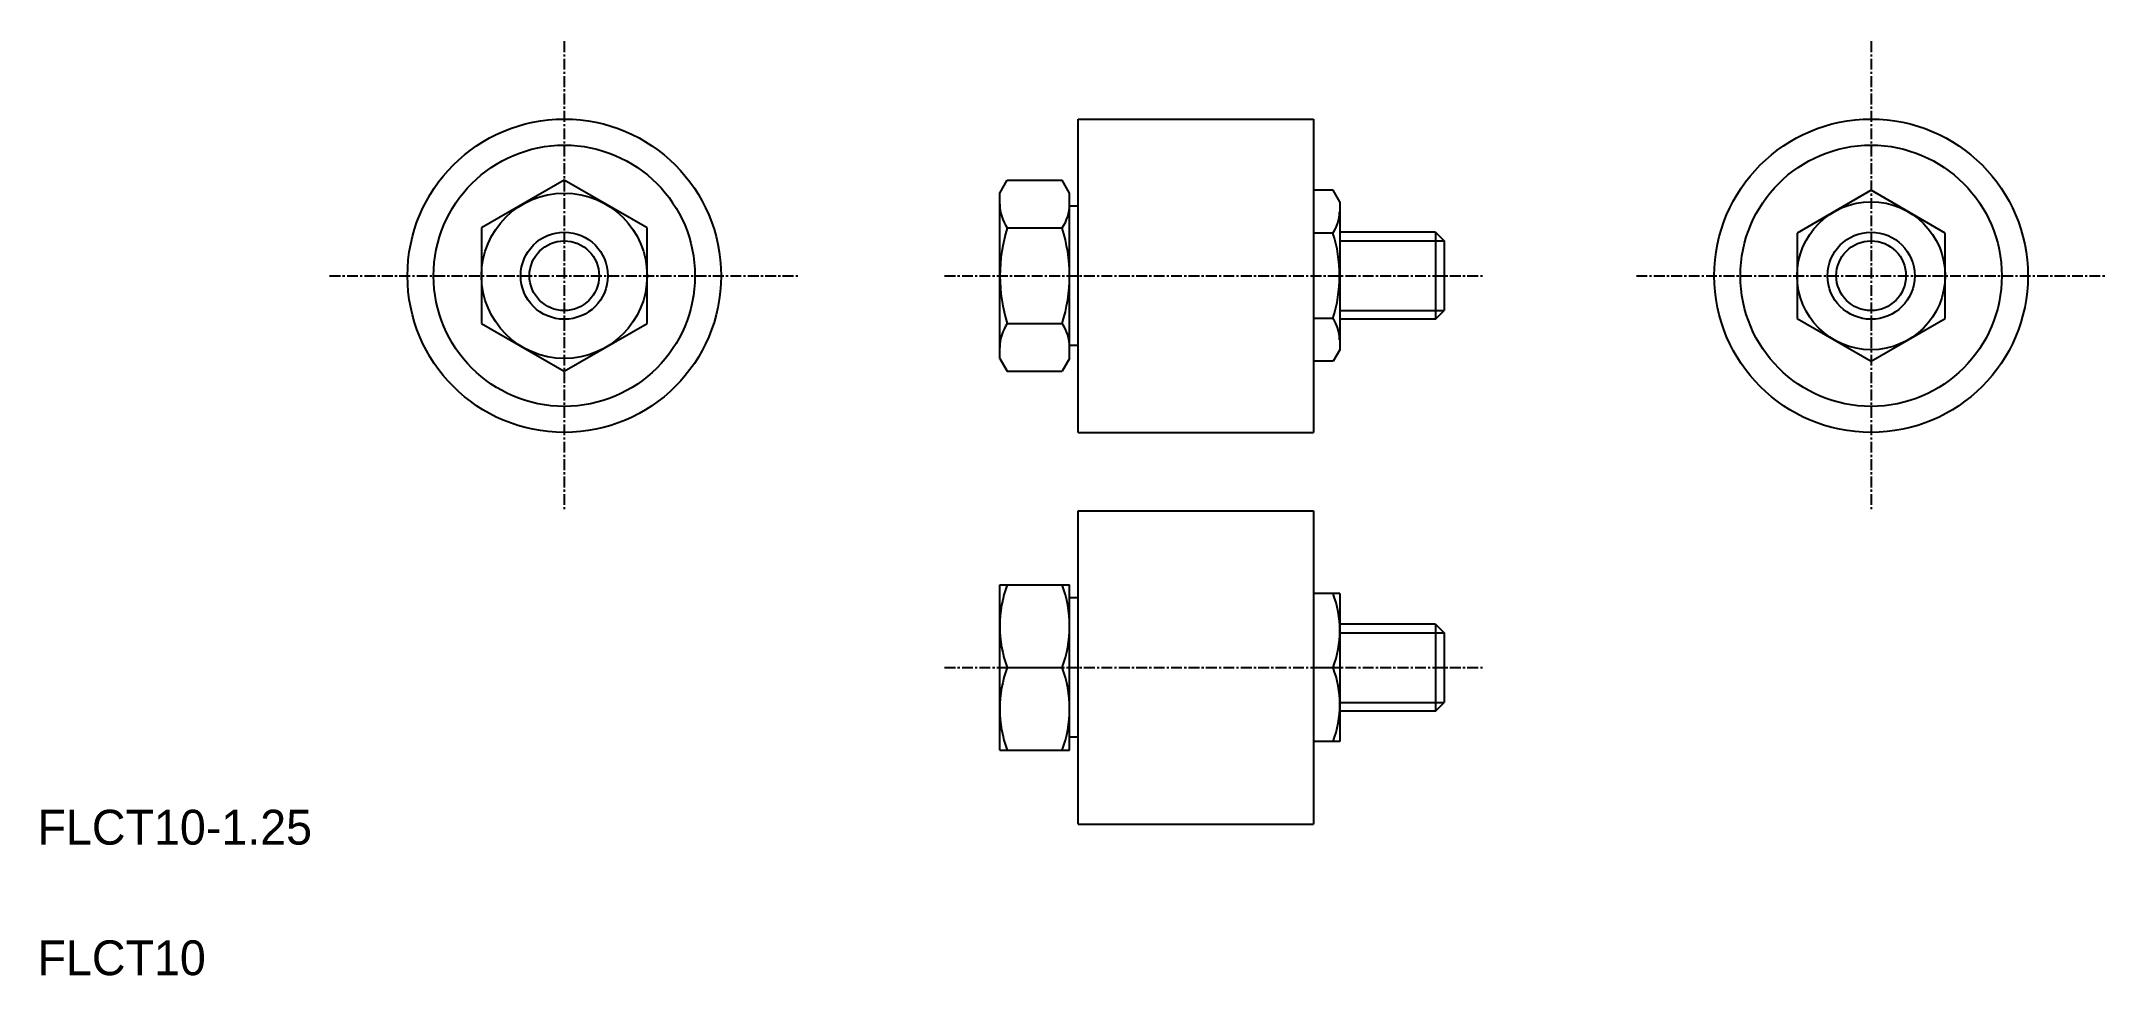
# Model space of a CAD drawing. Extents: x 17 to 254, y 87 to 195.
import ezdxf

# ---------------------------------------------------------------- set-up
doc = ezdxf.new("R2010")
doc.units = 0
doc.linetypes.add('CENTER', pattern=[2, 1.25, -0.25, 0.25, -0.25])
doc.layers.get('0').update_dxf_attribs({"linetype": 'CONTINUOUS'})
doc.layers.add('CENTER', color=1, linetype='CENTER')

msp = doc.modelspace()

# ---------------------------------------------------------------- linework, layer by layer
at = {"color": 7, "linetype": 'CONTINUOUS'}
for p, q in [((135.72, 149.9), (135.72, 185.9)), ((135.72, 185.9), (162.72, 185.9)), ((162.72, 185.9), (162.72, 149.9)), ((76.72, 178.87), (67.22, 173.39)), ((86.22, 173.39), (76.72, 178.87)), ((126.72, 177.4), (127.56, 178.87)), ((127.56, 178.87), (133.87, 178.87)), ((134.72, 177.4), (133.87, 178.87)), ((126.72, 158.4), (126.72, 177.4)), ((134.72, 158.4), (134.72, 177.4)), ((135.72, 175.9), (134.72, 175.9)), ((164.96, 177.72), (162.72, 177.72)), ((165.72, 176.4), (164.96, 177.72)), ((165.72, 176.4), (165.72, 159.4)), ((226.72, 177.72), (218.22, 172.81)), ((235.22, 172.81), (226.72, 177.72)), ((67.22, 173.39), (67.22, 162.42)), ((86.22, 162.42), (86.22, 173.39)), ((127.56, 173.39), (133.87, 173.39)), ((164.96, 172.81), (162.72, 172.81)), ((176.72, 172.9), (165.72, 172.9)), ((176.72, 172.9), (176.72, 162.9)), ((176.72, 172.9), (177.72, 171.9)), ((177.72, 171.9), (177.72, 163.9)), ((218.22, 172.81), (218.22, 162.99)), ((235.22, 162.99), (235.22, 172.81)), ((176.72, 162.9), (177.72, 163.9)), ((67.22, 162.42), (76.72, 156.93)), ((76.72, 156.93), (86.22, 162.42)), ((127.56, 162.42), (133.87, 162.42)), ((164.96, 162.99), (162.72, 162.99)), ((176.72, 162.9), (165.72, 162.9)), ((218.22, 162.99), (226.72, 158.09)), ((226.72, 158.09), (235.22, 162.99)), ((135.72, 159.9), (134.72, 159.9)), ((165.72, 159.4), (164.96, 158.09)), ((126.72, 158.4), (127.56, 156.93)), ((127.56, 156.93), (133.87, 156.93)), ((134.72, 158.4), (133.87, 156.93)), ((164.96, 158.09), (162.72, 158.09)), ((135.72, 149.9), (162.72, 149.9)), ((135.72, 104.9), (135.72, 140.9)), ((135.72, 140.9), (162.72, 140.9)), ((162.72, 140.9), (162.72, 104.9)), ((126.72, 113.4), (126.72, 132.4)), ((126.72, 132.4), (134.72, 132.4)), ((134.72, 113.4), (134.72, 132.4)), ((135.72, 130.9), (134.72, 130.9)), ((165.72, 131.4), (162.72, 131.4)), ((165.72, 131.4), (165.72, 114.4)), ((176.72, 127.9), (165.72, 127.9)), ((176.72, 127.9), (176.72, 117.9)), ((176.72, 127.9), (177.72, 126.9)), ((177.72, 126.9), (177.72, 118.9)), ((127.56, 122.9), (133.87, 122.9)), ((162.72, 122.9), (164.96, 122.9)), ((176.72, 117.9), (177.72, 118.9)), ((176.72, 117.9), (165.72, 117.9)), ((135.72, 114.9), (134.72, 114.9)), ((165.72, 114.4), (162.72, 114.4)), ((126.72, 113.4), (134.72, 113.4)), ((135.72, 104.9), (162.72, 104.9))]:
    msp.add_line(p, q, dxfattribs=at)
at = {"color": 3, "linetype": 'CONTINUOUS'}
for p, q in [((165.72, 171.9), (177.72, 171.9)), ((165.72, 163.9), (177.72, 163.9)), ((165.72, 126.9), (177.72, 126.9)), ((165.72, 118.9), (177.72, 118.9))]:
    msp.add_line(p, q, dxfattribs=at)
at = {"color": 7, "linetype": 'CONTINUOUS'}
for centre, radius in [((76.72, 167.9), 18), ((226.72, 167.9), 18), ((76.72, 167.9), 15), ((226.72, 167.9), 15), ((76.72, 167.9), 9.5), ((226.72, 167.9), 8.5), ((76.72, 167.9), 5), ((76.72, 167.9), 4), ((226.72, 167.9), 5)]:
    msp.add_circle(centre, radius, dxfattribs=at)
at = {"color": 3, "linetype": 'CONTINUOUS'}
msp.add_circle((226.72, 167.9), 4, dxfattribs=at)
at = {"color": 7, "linetype": 'CONTINUOUS'}
for centre, radius, start, end in [((131.57, 176.13), 4.86, 180, 214.3842), ((129.86, 176.13), 4.86, 325.6158, 0), ((144.87, 167.9), 18.15, 162.412, 197.588), ((116.56, 167.9), 18.15, 342.412, 17.588), ((161.37, 175.26), 4.34, 325.6158, 0), ((149.47, 167.9), 16.24, 342.412, 17.588), ((131.57, 159.67), 4.86, 145.6158, 180), ((129.86, 159.67), 4.86, 0, 34.3842), ((161.37, 160.54), 4.34, 0, 34.3842), ((140.43, 127.65), 13.72, 159.7438, 200.2562), ((121, 127.65), 13.72, 339.7438, 20.2562), ((153.81, 127.15), 11.93, 339.1278, 20.8722), ((140.43, 118.15), 13.72, 159.7438, 200.2562), ((121, 118.15), 13.72, 339.7438, 20.2562), ((153.81, 118.65), 11.93, 339.1278, 20.8722)]:
    msp.add_arc(centre, radius, start, end, dxfattribs=at)
at = {"layer": 'CENTER', "color": 1, "linetype": 'CENTER'}
for p, q in [((76.72, 194.83), (76.72, 140.97)), ((226.72, 194.83), (226.72, 140.97)), ((49.78, 167.9), (103.65, 167.9)), ((120.37, 167.9), (182.23, 167.9)), ((199.78, 167.9), (253.65, 167.9)), ((120.37, 122.9), (182.23, 122.9))]:
    msp.add_line(p, q, dxfattribs=at)

# ---------------------------------------------------------------- texts
at = {"color": 7, "linetype": 'CONTINUOUS'}
for s, p in [('FLCT10-1.25', (16.25, 102.56)), ('FLCT10', (16.25, 87.56))]:
    msp.add_text(s, height=4, dxfattribs=at).set_placement(p)

doc.saveas('drawing.dxf')
